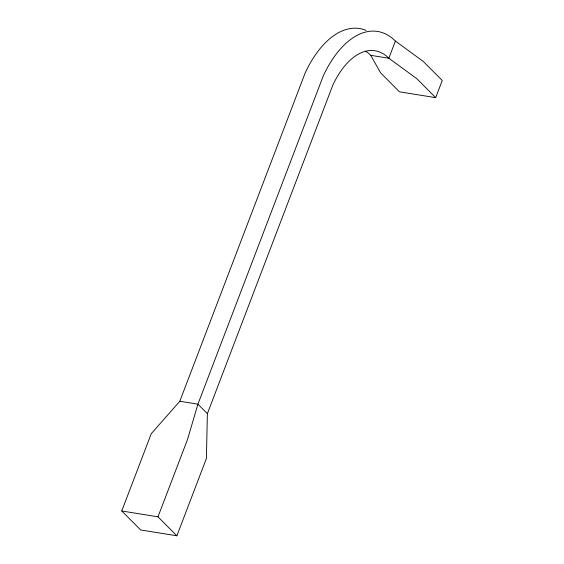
<?xml version="1.0" encoding="UTF-8"?>
<svg xmlns="http://www.w3.org/2000/svg" width="564" height="564" viewBox="0 0 564 564"><rect width="100%" height="100%" fill="white"/><g stroke="black" fill="none" stroke-linecap="round" stroke-linejoin="round"><path stroke-width="0.85" d="M365.486 51.112A76.563 40.975 -80.8 0 1 370.724 55.321L380.559 72.834L399.453 91.812L435.69 97.657L442.246 80.476L423.352 61.504L395.399 41.066L388.836 58.247A76.563 40.975 -80.8 0 0 332.816 85.157L207.376 413.652L206.396 458.504L176.885 535.8L140.647 529.956L121.753 510.977L151.265 433.688L179.81 401.244L305.251 72.749A98.439 52.685 -80.8 0 1 366.036 30.393M176.885 535.8L157.983 516.828L187.502 439.532L197.922 404.169L323.369 75.668A98.439 52.685 -80.8 0 1 395.399 41.066M370.724 55.321L388.836 58.247L416.796 78.678L435.69 97.657M179.81 401.244L197.922 404.169L207.376 413.652M121.753 510.977L157.983 516.828"/></g></svg>
